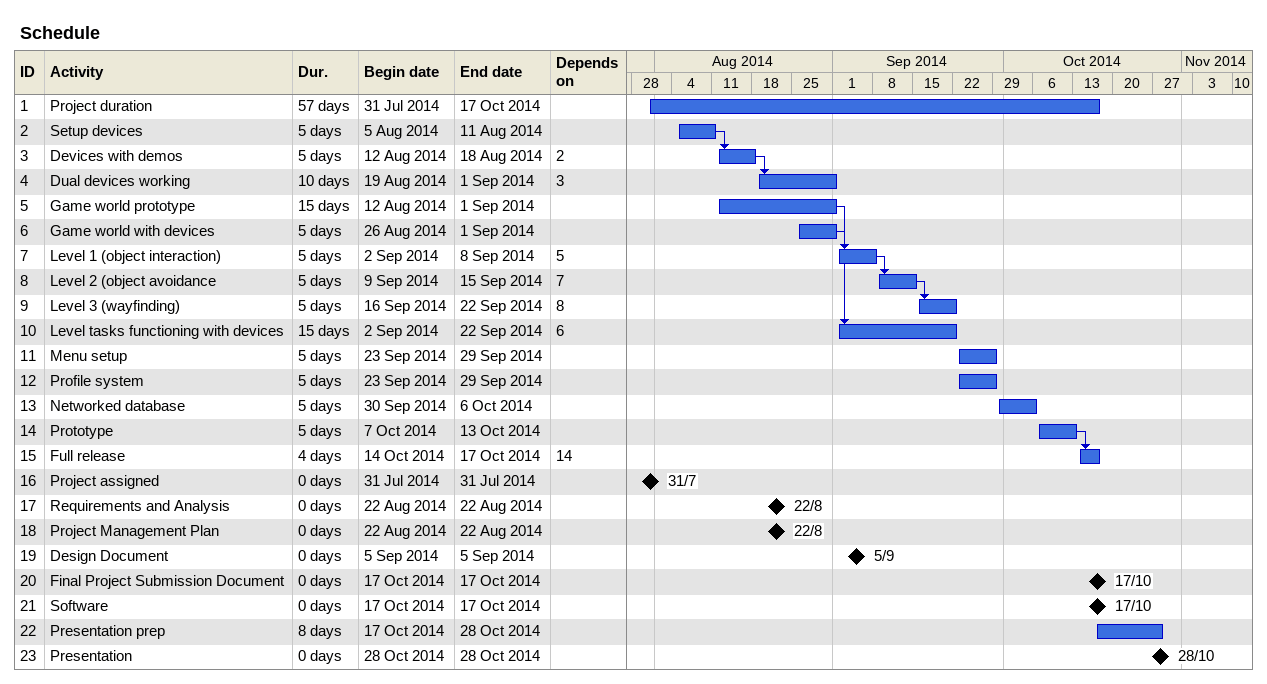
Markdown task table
Schedule

| ID | Task | Duration | Start | Finish | Predecessors |
|---|---|---|---|---|---|
| 1 | Project duration | 57d | 2014-07-31 | 2014-10-17 |  |
| 2 | Setup devices | 5d | 2014-08-05 | 2014-08-11 |  |
| 3 | Devices with demos | 5d | 2014-08-12 | 2014-08-18 | 2 |
| 4 | Dual devices working | 10d | 2014-08-19 | 2014-09-01 | 3 |
| 5 | Game world prototype | 15d | 2014-08-12 | 2014-09-01 |  |
| 6 | Game world with devices | 5d | 2014-08-26 | 2014-09-01 |  |
| 7 | Level 1 (object interaction) | 5d | 2014-09-02 | 2014-09-08 | 5 |
| 8 | Level 2 (object avoidance | 5d | 2014-09-09 | 2014-09-15 | 7 |
| 9 | Level 3 (wayfinding) | 5d | 2014-09-16 | 2014-09-22 | 8 |
| 10 | Level tasks functioning with devices | 15d | 2014-09-02 | 2014-09-22 | 6 |
| 11 | Menu setup | 5d | 2014-09-23 | 2014-09-29 |  |
| 12 | Profile system | 5d | 2014-09-23 | 2014-09-29 |  |
| 13 | Networked database | 5d | 2014-09-30 | 2014-10-06 |  |
| 14 | Prototype | 5d | 2014-10-07 | 2014-10-13 |  |
| 15 | Full release | 4d | 2014-10-14 | 2014-10-17 | 14 |
| 16 | Project assigned | 0d | 2014-07-31 | 2014-07-31 |  |
| 17 | Requirements and Analysis | 0d | 2014-08-22 | 2014-08-22 |  |
| 18 | Project Management Plan | 0d | 2014-08-22 | 2014-08-22 |  |
| 19 | Design Document | 0d | 2014-09-05 | 2014-09-05 |  |
| 20 | Final Project Submission Document | 0d | 2014-10-17 | 2014-10-17 |  |
| 21 | Software | 0d | 2014-10-17 | 2014-10-17 |  |
| 22 | Presentation prep | 8d | 2014-10-17 | 2014-10-28 |  |
| 23 | Presentation | 0d | 2014-10-28 | 2014-10-28 |  |
